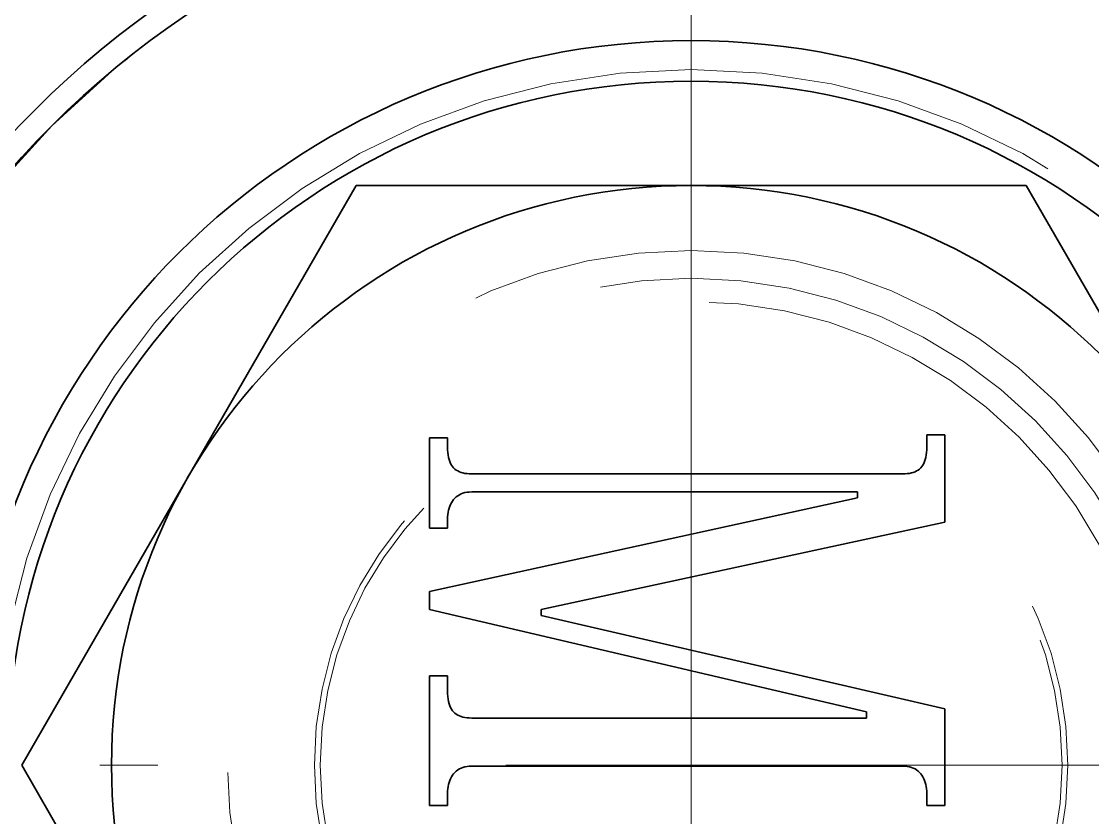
# Model space of a CAD drawing. Header units: millimetres. Extents: x -10155 to 20189, y -25550 to -22580.
# Drawn here: x -9005.52 to -8996.28, y -23839.96 to -23833.09 of the extents above; entities that cross this region are included whole.
import ezdxf

# ---------------------------------------------------------------- set-up
doc = ezdxf.new("R2010")
doc.units = ezdxf.units.MM
for name, pattern in [('CENTER-HOKUTO', [23, 20, -1, 1, -1]), ('DASHDOT', [18.5, 12, -3, 0.5, -3]), ('HIDDEN-HOKUTO', [3.8, 2.5, -1.3])]:
    doc.linetypes.add(name, pattern=pattern)
doc.layers.add('AM_7', color=2, linetype='CENTER-HOKUTO', lineweight=30)
doc.layers.add('AM_HID', color=1, linetype='HIDDEN-HOKUTO', lineweight=25)

msp = doc.modelspace()

# ---------------------------------------------------------------- linework, layer by layer
at = {"color": 7, "lineweight": 35, "ltscale": 0.144319}
for p, q in [((-9005.5224, -23839.5036), (-9002.6372, -23834.5036)), ((-8996.8576, -23834.5036), (-8993.9724, -23839.5036)), ((-9002.6372, -23844.5036), (-9005.5224, -23839.5036))]:
    msp.add_line(p, q, dxfattribs=at)
at = {"color": 7, "lineweight": 35, "ltscale": 0.072241}
msp.add_line((-9002.6372, -23834.5036), (-8999.7475, -23834.5036), dxfattribs=at)
at = {"color": 7, "lineweight": 35, "ltscale": 0.072247}
msp.add_line((-8999.7475, -23834.5036), (-8996.8576, -23834.5036), dxfattribs=at)
at = {"color": 7, "lineweight": 35, "ltscale": 0.019501}
msp.add_line((-9002.0048, -23837.4593), (-9002.0048, -23836.6792), dxfattribs=at)
at = {"color": 7, "lineweight": 35, "ltscale": 0.003906}
for p, q in [((-9002.0048, -23836.6792), (-9001.8486, -23836.6792)), ((-8997.7148, -23836.6533), (-8997.5586, -23836.6533)), ((-9001.8486, -23837.4593), (-9002.0048, -23837.4593)), ((-9002.0048, -23838.7333), (-9001.8486, -23838.7333)), ((-9001.8486, -23839.8512), (-9002.0048, -23839.8512)), ((-8997.5586, -23839.8512), (-8997.7148, -23839.8512))]:
    msp.add_line(p, q, dxfattribs=at)
at = {"color": 7, "lineweight": 35, "ltscale": 0.00195}
for p, q in [((-9001.8486, -23836.6792), (-9001.8486, -23836.7572)), ((-9001.8486, -23837.3813), (-9001.8486, -23837.4593))]:
    msp.add_line(p, q, dxfattribs=at)
at = {"color": 7, "lineweight": 35, "ltscale": 0.002599}
for p, q in [((-8997.7148, -23836.7572), (-8997.7148, -23836.6533)), ((-9001.8486, -23839.7473), (-9001.8486, -23839.8512)), ((-8997.7148, -23839.8512), (-8997.7148, -23839.7473))]:
    msp.add_line(p, q, dxfattribs=at)
at = {"color": 7, "lineweight": 35, "ltscale": 0.018849}
msp.add_line((-8997.5586, -23836.6533), (-8997.5586, -23837.4072), dxfattribs=at)
at = {"color": 7, "lineweight": 35, "ltscale": 0.000631069}
for p, q in [((-9001.8486, -23836.7572), (-9001.8481, -23836.7825)), ((-8997.7153, -23836.7825), (-8997.7148, -23836.7572)), ((-9001.8486, -23838.8632), (-9001.8481, -23838.8885))]:
    msp.add_line(p, q, dxfattribs=at)
at = {"color": 7, "lineweight": 35, "ltscale": 0.000592411}
for p, q in [((-9001.8481, -23836.7825), (-9001.8466, -23836.8061)), ((-8997.7168, -23836.8061), (-8997.7153, -23836.7825)), ((-9001.8481, -23838.8885), (-9001.8466, -23838.9121))]:
    msp.add_line(p, q, dxfattribs=at)
at = {"color": 7, "lineweight": 35, "ltscale": 0.00055573}
for p, q in [((-9001.8466, -23836.8061), (-9001.8442, -23836.8282)), ((-9001.8466, -23838.9121), (-9001.8442, -23838.9342))]:
    msp.add_line(p, q, dxfattribs=at)
at = {"color": 7, "lineweight": 35, "ltscale": 0.000522663}
for p, q in [((-9001.8442, -23836.8282), (-9001.8403, -23836.8488)), ((-9001.8442, -23838.9342), (-9001.8403, -23838.9548))]:
    msp.add_line(p, q, dxfattribs=at)
at = {"color": 7, "lineweight": 35, "ltscale": 0.0004871}
msp.add_line((-9001.8403, -23836.8488), (-9001.8359, -23836.8677), dxfattribs=at)
at = {"color": 7, "lineweight": 35, "ltscale": 0.00046033}
msp.add_line((-9001.8359, -23836.8677), (-9001.83, -23836.8852), dxfattribs=at)
at = {"color": 7, "lineweight": 35, "ltscale": 0.000458424}
msp.add_line((-8997.7334, -23836.8852), (-8997.7277, -23836.8677), dxfattribs=at)
at = {"color": 7, "lineweight": 35, "ltscale": 0.000488512}
msp.add_line((-8997.7277, -23836.8677), (-8997.7231, -23836.8488), dxfattribs=at)
at = {"color": 7, "lineweight": 35, "ltscale": 0.000521557}
msp.add_line((-8997.7231, -23836.8488), (-8997.7194, -23836.8282), dxfattribs=at)
at = {"color": 7, "lineweight": 35, "ltscale": 0.000556433}
msp.add_line((-8997.7194, -23836.8282), (-8997.7168, -23836.8061), dxfattribs=at)
at = {"color": 7, "lineweight": 35, "ltscale": 0.000430571}
for p, q in [((-9001.83, -23836.8852), (-9001.8232, -23836.901)), ((-8997.7402, -23836.901), (-8997.7334, -23836.8852)), ((-9001.83, -23838.9912), (-9001.8232, -23839.007))]:
    msp.add_line(p, q, dxfattribs=at)
at = {"color": 7, "lineweight": 35, "ltscale": 0.000408323}
for p, q in [((-9001.8232, -23836.901), (-9001.8154, -23836.9154)), ((-8997.748, -23836.9154), (-8997.7402, -23836.901)), ((-9001.8232, -23839.007), (-9001.8154, -23839.0213))]:
    msp.add_line(p, q, dxfattribs=at)
at = {"color": 7, "lineweight": 35, "ltscale": 0.000386648}
for p, q in [((-9001.8154, -23836.9154), (-9001.8066, -23836.9281)), ((-8997.7568, -23836.9281), (-8997.748, -23836.9154)), ((-9001.8154, -23839.0213), (-9001.8066, -23839.0341))]:
    msp.add_line(p, q, dxfattribs=at)
at = {"color": 7, "lineweight": 35, "ltscale": 0.000370914}
for p, q in [((-9001.8066, -23836.9281), (-9001.7968, -23836.9392)), ((-8997.7666, -23836.9392), (-8997.7568, -23836.9281))]:
    msp.add_line(p, q, dxfattribs=at)
at = {"color": 7, "lineweight": 35, "ltscale": 0.000374074}
for p, q in [((-9001.7968, -23836.9392), (-9001.7856, -23836.9491)), ((-8997.7778, -23836.9491), (-8997.7666, -23836.9392))]:
    msp.add_line(p, q, dxfattribs=at)
at = {"color": 7, "lineweight": 35, "ltscale": 0.000367128}
for p, q in [((-9001.7856, -23836.9491), (-9001.7739, -23836.958)), ((-8997.7895, -23836.958), (-8997.7778, -23836.9491)), ((-9001.7856, -23839.0551), (-9001.7739, -23839.064))]:
    msp.add_line(p, q, dxfattribs=at)
at = {"color": 7, "lineweight": 35, "ltscale": 0.000382726}
for p, q in [((-9001.7739, -23836.958), (-9001.7607, -23836.9658)), ((-8997.8027, -23836.9658), (-8997.7895, -23836.958)), ((-9001.7739, -23839.064), (-9001.7607, -23839.0718))]:
    msp.add_line(p, q, dxfattribs=at)
at = {"color": 7, "lineweight": 35, "ltscale": 0.000386939}
for p, q in [((-9001.7607, -23836.9658), (-9001.7468, -23836.9725)), ((-8997.8166, -23836.9725), (-8997.8027, -23836.9658)), ((-9001.7607, -23839.0718), (-9001.7468, -23839.0785))]:
    msp.add_line(p, q, dxfattribs=at)
at = {"color": 7, "lineweight": 35, "ltscale": 0.000398714}
msp.add_line((-9001.7468, -23836.9725), (-9001.7319, -23836.9783), dxfattribs=at)
at = {"color": 7, "lineweight": 35, "ltscale": 0.000419617}
for p, q in [((-9001.7319, -23836.9783), (-9001.7158, -23836.9829)), ((-8997.8479, -23836.9829), (-8997.8317, -23836.9783))]:
    msp.add_line(p, q, dxfattribs=at)
at = {"color": 7, "lineweight": 35, "ltscale": 0.000442602}
msp.add_line((-9001.7158, -23836.9829), (-9001.6984, -23836.9866), dxfattribs=at)
at = {"color": 7, "lineweight": 35, "ltscale": 0.000462442}
for p, q in [((-9001.6984, -23836.9866), (-9001.6801, -23836.9892)), ((-8997.8833, -23836.9892), (-8997.8649, -23836.9866))]:
    msp.add_line(p, q, dxfattribs=at)
at = {"color": 7, "lineweight": 35, "ltscale": 0.000477662}
for p, q in [((-9001.6801, -23836.9892), (-9001.6611, -23836.9907)), ((-8997.9023, -23836.9907), (-8997.8833, -23836.9892)), ((-9001.6801, -23839.0952), (-9001.6611, -23839.0967))]:
    msp.add_line(p, q, dxfattribs=at)
at = {"color": 7, "lineweight": 35, "ltscale": 0.000512841}
for p, q in [((-9001.6611, -23836.9907), (-9001.6406, -23836.9912)), ((-8997.9228, -23836.9912), (-8997.9023, -23836.9907))]:
    msp.add_line(p, q, dxfattribs=at)
at = {"color": 7, "lineweight": 35, "ltscale": 0.092944}
for p, q in [((-9001.6406, -23836.9912), (-8997.9228, -23836.9912)), ((-8997.9228, -23839.5132), (-9001.6406, -23839.5132))]:
    msp.add_line(p, q, dxfattribs=at)
at = {"color": 7, "lineweight": 35, "ltscale": 0.000436628}
msp.add_line((-8997.8649, -23836.9866), (-8997.8479, -23836.9829), dxfattribs=at)
at = {"color": 7, "lineweight": 35, "ltscale": 0.000404419}
msp.add_line((-8997.8317, -23836.9783), (-8997.8166, -23836.9725), dxfattribs=at)
at = {"color": 7, "lineweight": 35, "ltscale": 0.000448206}
msp.add_line((-9001.6984, -23837.1531), (-9001.7158, -23837.1577), dxfattribs=at)
at = {"color": 7, "lineweight": 35, "ltscale": 0.000464852}
msp.add_line((-9001.6801, -23837.1499), (-9001.6984, -23837.1531), dxfattribs=at)
at = {"color": 7, "lineweight": 35, "ltscale": 0.000478572}
msp.add_line((-9001.6611, -23837.1479), (-9001.6801, -23837.1499), dxfattribs=at)
at = {"color": 7, "lineweight": 35, "ltscale": 0.000512946}
msp.add_line((-9001.6406, -23837.1473), (-9001.6611, -23837.1479), dxfattribs=at)
at = {"color": 7, "lineweight": 35, "ltscale": 0.083197}
msp.add_line((-8998.3127, -23837.1473), (-9001.6406, -23837.1473), dxfattribs=at)
at = {"color": 7, "lineweight": 35, "ltscale": 0.001299}
for p, q in [((-8998.3127, -23837.1992), (-8998.3127, -23837.1473)), ((-9001.0427, -23838.1613), (-9001.0427, -23838.2132))]:
    msp.add_line(p, q, dxfattribs=at)
at = {"color": 7, "lineweight": 35, "ltscale": 0.094477}
msp.add_line((-9002.0048, -23838.0052), (-8998.3127, -23837.1992), dxfattribs=at)
at = {"color": 7, "lineweight": 35, "ltscale": 0.00042111}
msp.add_line((-9001.8154, -23837.2398), (-9001.8232, -23837.2547), dxfattribs=at)
at = {"color": 7, "lineweight": 35, "ltscale": 0.0004173}
msp.add_line((-9001.8066, -23837.2256), (-9001.8154, -23837.2398), dxfattribs=at)
at = {"color": 7, "lineweight": 35, "ltscale": 0.000413851}
for p, q in [((-9001.7968, -23837.2123), (-9001.8066, -23837.2256)), ((-9001.7968, -23839.5783), (-9001.8066, -23839.5916)), ((-8997.7568, -23839.5916), (-8997.7666, -23839.5783))]:
    msp.add_line(p, q, dxfattribs=at)
at = {"color": 7, "lineweight": 35, "ltscale": 0.000417495}
for p, q in [((-9001.7856, -23837.1999), (-9001.7968, -23837.2123)), ((-9001.7856, -23839.5659), (-9001.7968, -23839.5783)), ((-8997.7666, -23839.5783), (-8997.7778, -23839.5659))]:
    msp.add_line(p, q, dxfattribs=at)
at = {"color": 7, "lineweight": 35, "ltscale": 0.000402627}
for p, q in [((-9001.7739, -23837.1889), (-9001.7856, -23837.1999)), ((-9001.7739, -23839.5548), (-9001.7856, -23839.5659)), ((-8997.7778, -23839.5659), (-8997.7895, -23839.5548))]:
    msp.add_line(p, q, dxfattribs=at)
at = {"color": 7, "lineweight": 35, "ltscale": 0.000410164}
for p, q in [((-9001.7607, -23837.1791), (-9001.7739, -23837.1889)), ((-9001.7607, -23839.5451), (-9001.7739, -23839.5548)), ((-8997.7895, -23839.5548), (-8997.8027, -23839.5451))]:
    msp.add_line(p, q, dxfattribs=at)
at = {"color": 7, "lineweight": 35, "ltscale": 0.000407059}
for p, q in [((-9001.7468, -23837.1706), (-9001.7607, -23837.1791)), ((-9001.7468, -23839.5366), (-9001.7607, -23839.5451)), ((-8997.8027, -23839.5451), (-8997.8166, -23839.5366))]:
    msp.add_line(p, q, dxfattribs=at)
at = {"color": 7, "lineweight": 35, "ltscale": 0.000412905}
for p, q in [((-9001.7319, -23837.1635), (-9001.7468, -23837.1706)), ((-9001.7319, -23839.5295), (-9001.7468, -23839.5366))]:
    msp.add_line(p, q, dxfattribs=at)
at = {"color": 7, "lineweight": 35, "ltscale": 0.000428379}
msp.add_line((-9001.7158, -23837.1577), (-9001.7319, -23837.1635), dxfattribs=at)
at = {"color": 7, "lineweight": 35, "ltscale": 0.000491174}
msp.add_line((-9001.8466, -23837.3412), (-9001.8481, -23837.3608), dxfattribs=at)
at = {"color": 7, "lineweight": 35, "ltscale": 0.000476187}
msp.add_line((-9001.8442, -23837.3223), (-9001.8466, -23837.3412), dxfattribs=at)
at = {"color": 7, "lineweight": 35, "ltscale": 0.000461351}
msp.add_line((-9001.8403, -23837.3043), (-9001.8442, -23837.3223), dxfattribs=at)
at = {"color": 7, "lineweight": 35, "ltscale": 0.00044632}
for p, q in [((-9001.8359, -23837.287), (-9001.8403, -23837.3043)), ((-9001.8359, -23839.653), (-9001.8403, -23839.6703))]:
    msp.add_line(p, q, dxfattribs=at)
at = {"color": 7, "lineweight": 35, "ltscale": 0.000437973}
msp.add_line((-9001.83, -23837.2705), (-9001.8359, -23837.287), dxfattribs=at)
at = {"color": 7, "lineweight": 35, "ltscale": 0.000429171}
msp.add_line((-9001.8232, -23837.2547), (-9001.83, -23837.2705), dxfattribs=at)
at = {"color": 7, "lineweight": 35, "ltscale": 0.000511315}
msp.add_line((-9001.8481, -23837.3608), (-9001.8486, -23837.3813), dxfattribs=at)
at = {"color": 7, "lineweight": 35, "ltscale": 0.08912}
msp.add_line((-8997.5586, -23837.4072), (-9001.0427, -23838.1613), dxfattribs=at)
at = {"color": 7, "lineweight": 35, "ltscale": 0.003901}
msp.add_line((-9002.0048, -23838.1613), (-9002.0048, -23838.0052), dxfattribs=at)
at = {"color": 7, "lineweight": 35, "ltscale": 0.096807}
msp.add_line((-8998.2348, -23839.0453), (-9002.0048, -23838.1613), dxfattribs=at)
at = {"color": 7, "lineweight": 35, "ltscale": 0.089404}
msp.add_line((-9001.0427, -23838.2132), (-8997.5586, -23839.0192), dxfattribs=at)
at = {"color": 7, "lineweight": 35, "ltscale": 0.02795}
msp.add_line((-9002.0048, -23839.8512), (-9002.0048, -23838.7333), dxfattribs=at)
at = {"color": 7, "lineweight": 35, "ltscale": 0.003249}
msp.add_line((-9001.8486, -23838.7333), (-9001.8486, -23838.8632), dxfattribs=at)
at = {"color": 7, "lineweight": 35, "ltscale": 0.000487843}
msp.add_line((-9001.8403, -23838.9548), (-9001.8359, -23838.9738), dxfattribs=at)
at = {"color": 7, "lineweight": 35, "ltscale": 0.000459607}
msp.add_line((-9001.8359, -23838.9738), (-9001.83, -23838.9912), dxfattribs=at)
at = {"color": 7, "lineweight": 35, "ltscale": 0.000371489}
msp.add_line((-9001.8066, -23839.0341), (-9001.7968, -23839.0453), dxfattribs=at)
at = {"color": 7, "lineweight": 35, "ltscale": 0.00037357}
msp.add_line((-9001.7968, -23839.0453), (-9001.7856, -23839.0551), dxfattribs=at)
at = {"color": 7, "lineweight": 35, "ltscale": 0.000398987}
msp.add_line((-9001.7468, -23839.0785), (-9001.7319, -23839.0843), dxfattribs=at)
at = {"color": 7, "lineweight": 35, "ltscale": 0.000419404}
msp.add_line((-9001.7319, -23839.0843), (-9001.7158, -23839.0889), dxfattribs=at)
at = {"color": 7, "lineweight": 35, "ltscale": 0.000442915}
msp.add_line((-9001.7158, -23839.0889), (-9001.6984, -23839.0926), dxfattribs=at)
at = {"color": 7, "lineweight": 35, "ltscale": 0.000462228}
msp.add_line((-9001.6984, -23839.0926), (-9001.6801, -23839.0952), dxfattribs=at)
at = {"color": 7, "lineweight": 35, "ltscale": 0.000512879}
msp.add_line((-9001.6611, -23839.0967), (-9001.6406, -23839.0973), dxfattribs=at)
at = {"color": 7, "lineweight": 35, "ltscale": 0.0013}
msp.add_line((-8998.2348, -23839.0973), (-8998.2348, -23839.0453), dxfattribs=at)
at = {"color": 7, "lineweight": 35, "ltscale": 0.0208}
msp.add_line((-8997.5586, -23839.0192), (-8997.5586, -23839.8512), dxfattribs=at)
at = {"color": 7, "lineweight": 35, "ltscale": 0.085144}
msp.add_line((-9001.6406, -23839.0973), (-8998.2348, -23839.0973), dxfattribs=at)
at = {"color": 7, "lineweight": 35, "ltscale": 0.000428639}
for p, q in [((-9001.7158, -23839.5236), (-9001.7319, -23839.5295)), ((-8997.8317, -23839.5295), (-8997.8479, -23839.5236))]:
    msp.add_line(p, q, dxfattribs=at)
at = {"color": 7, "lineweight": 35, "ltscale": 0.000447819}
msp.add_line((-9001.6984, -23839.5191), (-9001.7158, -23839.5236), dxfattribs=at)
at = {"color": 7, "lineweight": 35, "ltscale": 0.000464986}
for p, q in [((-9001.6801, -23839.5158), (-9001.6984, -23839.5191)), ((-8997.8649, -23839.5191), (-8997.8833, -23839.5158))]:
    msp.add_line(p, q, dxfattribs=at)
at = {"color": 7, "lineweight": 35, "ltscale": 0.000478494}
for p, q in [((-9001.6611, -23839.5139), (-9001.6801, -23839.5158)), ((-8997.8833, -23839.5158), (-8997.9023, -23839.5139))]:
    msp.add_line(p, q, dxfattribs=at)
at = {"color": 7, "lineweight": 35, "ltscale": 0.000512996}
for p, q in [((-9001.6406, -23839.5132), (-9001.6611, -23839.5139)), ((-8997.9023, -23839.5139), (-8997.9228, -23839.5132))]:
    msp.add_line(p, q, dxfattribs=at)
at = {"color": 7, "lineweight": 35, "ltscale": 0.000441915}
msp.add_line((-8997.8479, -23839.5236), (-8997.8649, -23839.5191), dxfattribs=at)
at = {"color": 7, "lineweight": 35, "ltscale": 0.000418416}
msp.add_line((-8997.8166, -23839.5366), (-8997.8317, -23839.5295), dxfattribs=at)
at = {"color": 7, "lineweight": 35, "ltscale": 0.000437254}
msp.add_line((-9001.83, -23839.6365), (-9001.8359, -23839.653), dxfattribs=at)
at = {"color": 7, "lineweight": 35, "ltscale": 0.000429871}
for p, q in [((-9001.8232, -23839.6207), (-9001.83, -23839.6365)), ((-8997.7334, -23839.6365), (-8997.7402, -23839.6207))]:
    msp.add_line(p, q, dxfattribs=at)
at = {"color": 7, "lineweight": 35, "ltscale": 0.000421786}
for p, q in [((-9001.8154, -23839.6058), (-9001.8232, -23839.6207)), ((-8997.7402, -23839.6207), (-8997.748, -23839.6058))]:
    msp.add_line(p, q, dxfattribs=at)
at = {"color": 7, "lineweight": 35, "ltscale": 0.000416652}
for p, q in [((-9001.8066, -23839.5916), (-9001.8154, -23839.6058)), ((-8997.748, -23839.6058), (-8997.7568, -23839.5916))]:
    msp.add_line(p, q, dxfattribs=at)
at = {"color": 7, "lineweight": 35, "ltscale": 0.000435247}
msp.add_line((-8997.7277, -23839.653), (-8997.7334, -23839.6365), dxfattribs=at)
at = {"color": 7, "lineweight": 35, "ltscale": 0.000510552}
for p, q in [((-9001.8481, -23839.7268), (-9001.8486, -23839.7473)), ((-8997.7148, -23839.7473), (-8997.7153, -23839.7268))]:
    msp.add_line(p, q, dxfattribs=at)
at = {"color": 7, "lineweight": 35, "ltscale": 0.000492696}
for p, q in [((-9001.8466, -23839.7072), (-9001.8481, -23839.7268)), ((-8997.7153, -23839.7268), (-8997.7168, -23839.7072))]:
    msp.add_line(p, q, dxfattribs=at)
at = {"color": 7, "lineweight": 35, "ltscale": 0.000474674}
msp.add_line((-9001.8442, -23839.6884), (-9001.8466, -23839.7072), dxfattribs=at)
at = {"color": 7, "lineweight": 35, "ltscale": 0.000462097}
msp.add_line((-9001.8403, -23839.6703), (-9001.8442, -23839.6884), dxfattribs=at)
at = {"color": 7, "lineweight": 35, "ltscale": 0.000447861}
msp.add_line((-8997.7231, -23839.6703), (-8997.7277, -23839.653), dxfattribs=at)
at = {"color": 7, "lineweight": 35, "ltscale": 0.000460846}
msp.add_line((-8997.7194, -23839.6884), (-8997.7231, -23839.6703), dxfattribs=at)
at = {"color": 7, "lineweight": 35, "ltscale": 0.000475497}
msp.add_line((-8997.7168, -23839.7072), (-8997.7194, -23839.6884), dxfattribs=at)
at = {"color": 7, "lineweight": 35}
for radius in [8, 7.8, 6.25, 5.9, 5]:
    msp.add_circle((-8999.7475, -23839.5036), radius, dxfattribs=at)
at = {"layer": 'AM_7', "color": 2, "linetype": 'DASHDOT', "lineweight": 13}
for p, q in [((-8999.7475, -23829.1036), (-8999.7475, -23849.9036)), ((-8989.3474, -23839.5036), (-9010.1474, -23839.5036))]:
    msp.add_line(p, q, dxfattribs=at)
at = {"layer": 'AM_HID', "color": 1, "lineweight": 13, "ltscale": 5}
for radius in [7.8, 6, 4.44, 4.2, 4.2, 4, 3.25, 3.2]:
    msp.add_circle((-8999.7475, -23839.5036), radius, dxfattribs=at)

doc.saveas('drawing.dxf')
